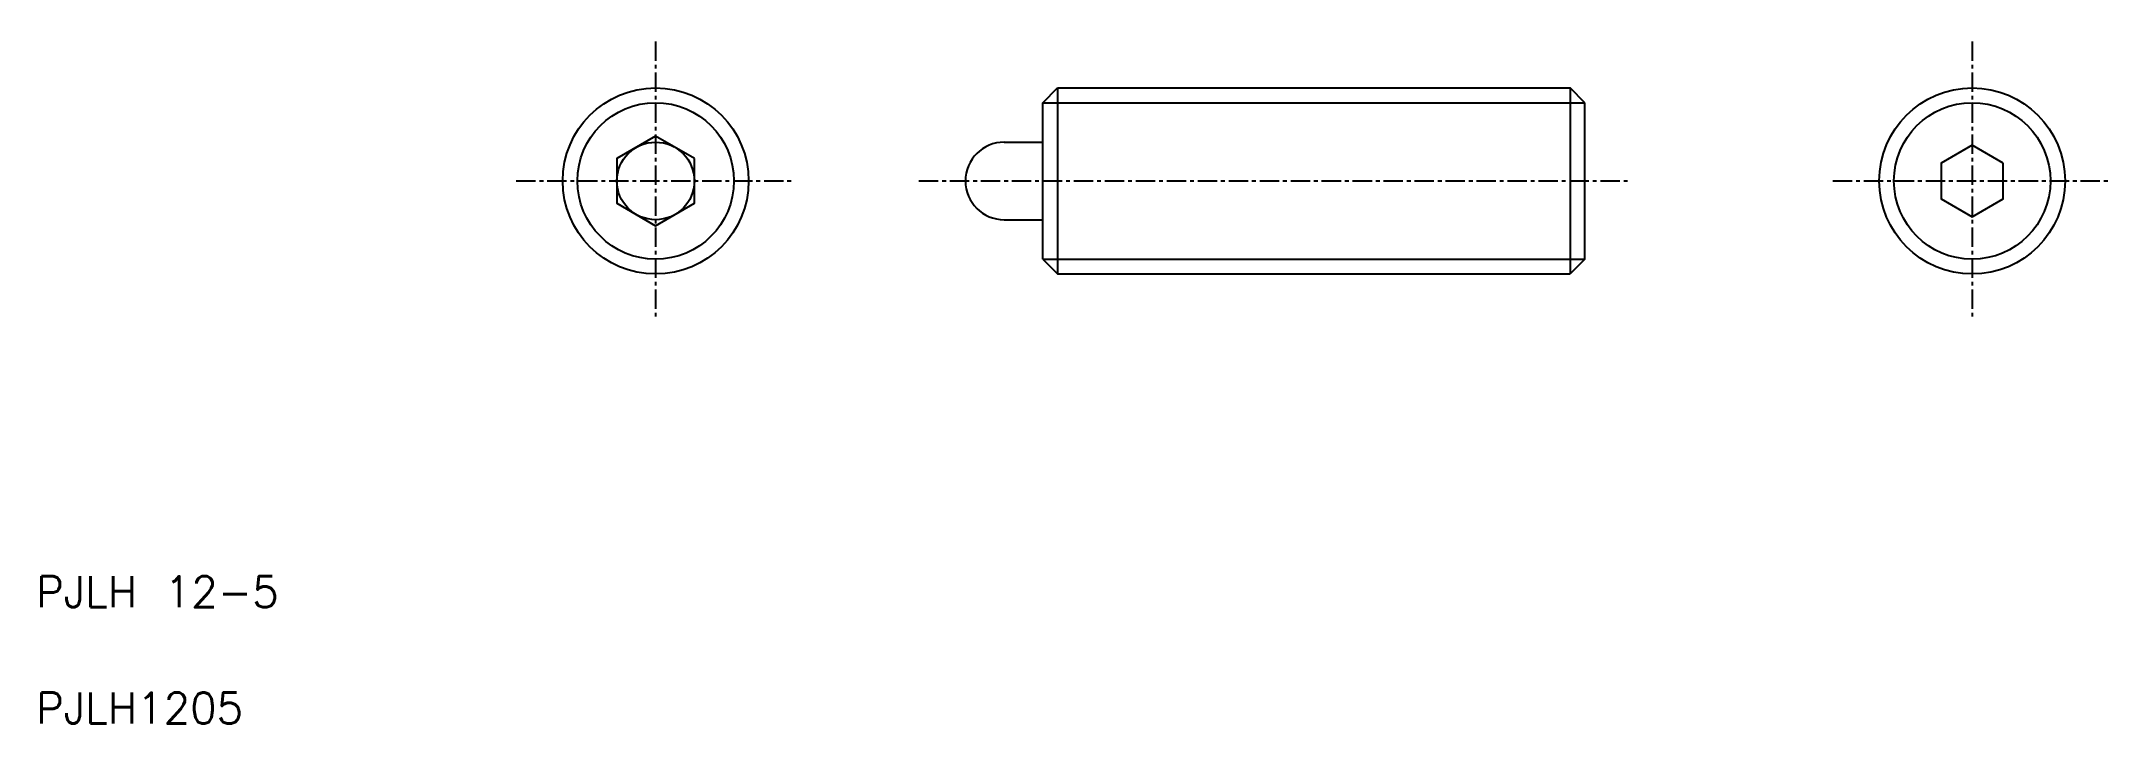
# Model space of a CAD drawing. Extents: x 5 to 139, y 5 to 49.
import ezdxf

# ---------------------------------------------------------------- set-up
doc = ezdxf.new("R2010")
doc.units = 0
doc.linetypes.add('CENTER', pattern=[2, 1.25, -0.25, 0.25, -0.25])
doc.layers.get('0').update_dxf_attribs({"linetype": 'CONTINUOUS'})
doc.layers.add('CENTER', color=1, linetype='CENTER')
doc.styles.get("Standard").update_dxf_attribs({"font": 'txt.shx', "bigfont": 'bigfont.shx'})

msp = doc.modelspace()

# ---------------------------------------------------------------- linework, layer by layer
at = {"color": 7, "linetype": 'CONTINUOUS'}
for p, q in [((70, 45.05), (70.95, 46)), ((70.95, 46), (70.95, 34)), ((70.95, 46), (104.05, 46)), ((105, 45.05), (104.05, 46)), ((104.05, 46), (104.05, 34)), ((70, 34.95), (70, 45.05)), ((105, 34.95), (105, 45.05)), ((67.5, 42.5), (70, 42.5)), ((67.5, 37.5), (70, 37.5)), ((70, 34.95), (70.95, 34)), ((105, 34.95), (104.05, 34)), ((70.95, 34), (104.05, 34))]:
    msp.add_line(p, q, dxfattribs=at)
at = {"color": 3, "linetype": 'CONTINUOUS'}
for p, q in [((70, 45.05), (105, 45.05)), ((70, 34.95), (105, 34.95))]:
    msp.add_line(p, q, dxfattribs=at)
at = {"color": 7, "linetype": 'CONTINUOUS'}
for points in [[(47.5, 41.44), (45, 42.89), (42.5, 41.44), (42.5, 38.56), (45, 37.11), (47.5, 38.56)], [(132, 41.15), (130, 42.31), (128, 41.15), (128, 38.85), (130, 37.69), (132, 38.85)]]:
    msp.add_lwpolyline(points, close=True, dxfattribs=at)
for centre, radius in [((45, 40), 6), ((130, 40), 6), ((45, 40), 2.5)]:
    msp.add_circle(centre, radius, dxfattribs=at)
at = {"color": 3, "linetype": 'CONTINUOUS'}
for centre in [(45, 40), (130, 40)]:
    msp.add_circle(centre, 5.05, dxfattribs=at)
at = {"color": 7, "linetype": 'CONTINUOUS'}
msp.add_arc((67.5, 40), 2.5, 90, 270, dxfattribs=at)
at = {"layer": 'CENTER', "color": 1, "linetype": 'CENTER'}
for p, q in [((45, 49), (45, 31)), ((130, 49), (130, 31)), ((36, 40), (54, 40)), ((62, 40), (108, 40)), ((121, 40), (139, 40))]:
    msp.add_line(p, q, dxfattribs=at)

# ---------------------------------------------------------------- texts
at = {"color": 7, "linetype": 'CONTINUOUS'}
for s, p in [('PJLH 12-5', (5, 12.5)), ('PJLH1205', (5, 5))]:
    msp.add_text(s, height=2, dxfattribs=at).set_placement(p)

doc.saveas('drawing.dxf')
